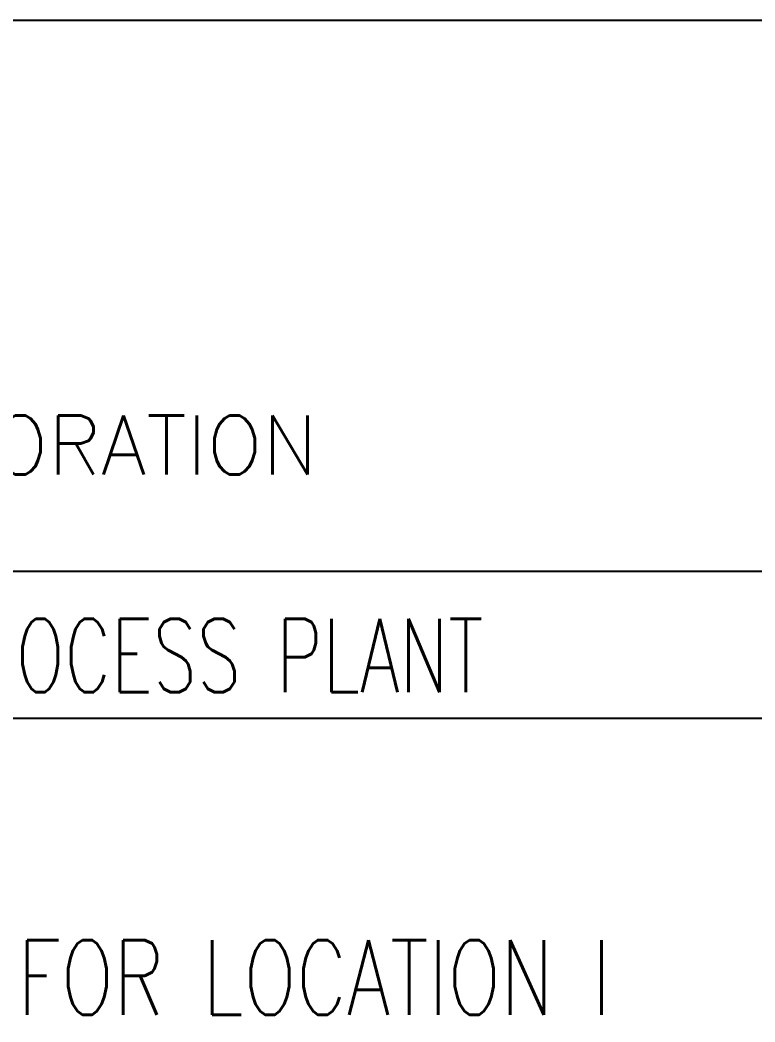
# Model space of a CAD drawing. Header units: inches. Extents: x -407333 to 282818, y 3392 to 167410.
# Drawn here: x -2443 to -1508, y 4969 to 6245 of the extents above; entities that cross this region are included whole.
import ezdxf

# ---------------------------------------------------------------- set-up
doc = ezdxf.new("R2010")
doc.units = ezdxf.units.IN
doc.header["$MEASUREMENT"] = 0
doc.layers.add('E-MDB', color=1, linetype='Continuous', lineweight=30)
doc.layers.add('TEG BORDER', color=7, linetype='Continuous')
doc.styles.add('TAVE1', font='ROMANS.shx', dxfattribs={"width": 0.75})
doc.styles.add('TEG BORDER', font='txt_qlt.shx', dxfattribs={"width": 0.7, "bigfont": 'hztxt.shx'})

# ---------------------------------------------------------------- blocks, each defined once
blk = doc.blocks.new('252 BORDER A2')
at = {"layer": 'TEG BORDER', "color": 0}
blk.add_line((489, 61), (589, 61), dxfattribs=at)
at = {"layer": 'TEG BORDER'}
for p, q in [((489, 46), (589, 46)), ((489, 42), (589, 42))]:
    blk.add_line(p, q, dxfattribs=at)
at = {"layer": 'TEG BORDER', "color": 7, "style": 'TEG BORDER'}
blk.add_text('SINOPEC PETROLEUM ENGINEERING CORPORATION', height=1.6, dxfattribs=at).set_placement((508.34, 48.631))
at = {"layer": 'TEG BORDER', "lineweight": 25, "insert": (495.73, 44.204), "char_height": 2, "width": 100, "attachment_point": 4, "style": 'TEG BORDER'}
blk.add_mtext('\\pt8.5888;2 {\\H1.5x;x\\H0.66667x; 75  MMSCFD TEG DEHYDRATION TYPE  NATURAL GAS PROCESS PLANT}', dxfattribs=at)

msp = doc.modelspace()

# ---------------------------------------------------------------- block references
at = {"xscale": 46.76394, "yscale": 46.76394, "zscale": 46.76394}
msp.add_blockref('252 BORDER A2', (-28331.4, 3392), dxfattribs=at)

# ---------------------------------------------------------------- texts
at = {"layer": 'E-MDB', "color": 0, "lineweight": 0, "style": 'TAVE1', "width": 0.75}
msp.add_text('ELECTRICAL EQUIPMENT LAYOUT FOR GENERATOR ROOM FOR LOCATION I', height=95.152, dxfattribs=at).set_placement((-5162.5, 4978.3))

doc.saveas('drawing.dxf')
